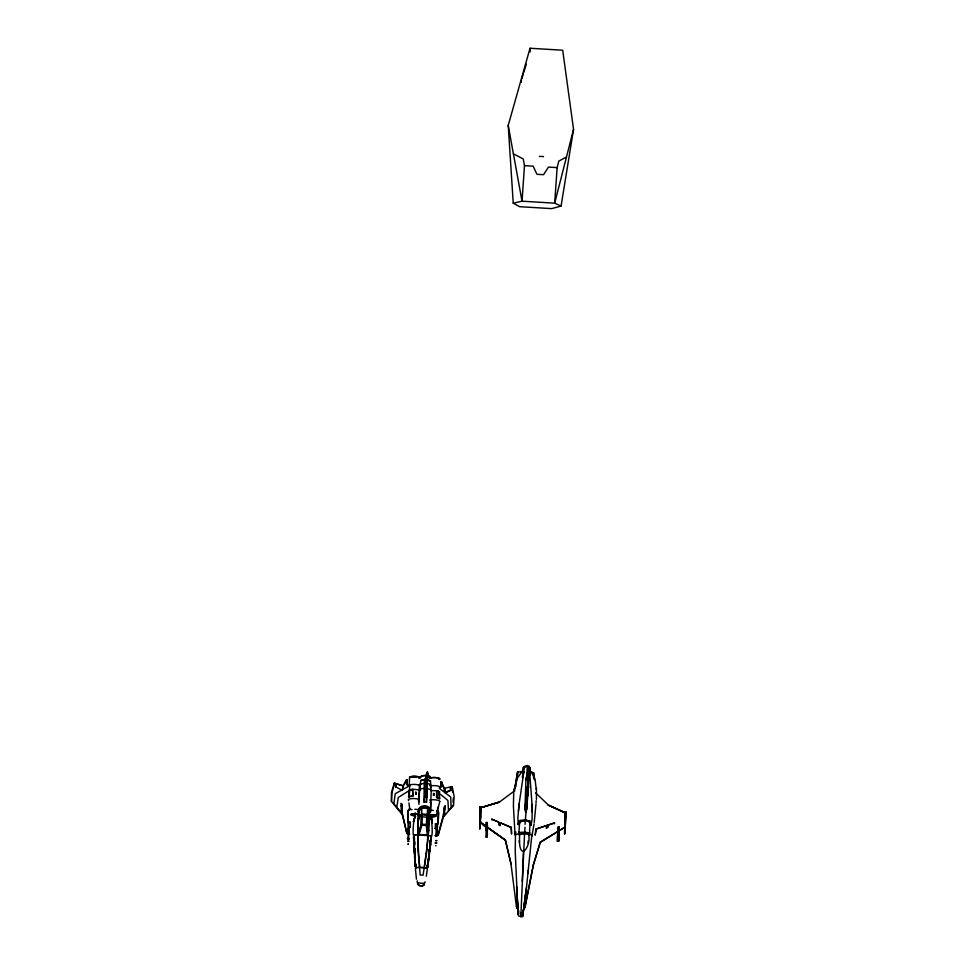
<?xml version="1.0" encoding="UTF-8"?>
<svg xmlns="http://www.w3.org/2000/svg" width="965" height="965" viewBox="0 0 965 965"><rect width="100%" height="100%" fill="white"/><g stroke="black" fill="none" stroke-linecap="round" stroke-linejoin="round"><path stroke-width="1.45" d="M536.431 799.346L536.444 788.272M418.496 811.625L417.821 821.082L418.4 849.863M424.274 867.318L428.484 835.316L427.76 836.148L426.892 850.382L423.08 875.183L420.161 875.014L418.4 849.875M401.151 805.896L401.054 803.338L402.007 804.388L402.308 814.677L406.844 833.374L408.292 833.241L408.665 822.071L407.761 821.963L407.797 810.986L408.738 809.418L410.041 809.551L408.738 809.418M417.857 823.036L417.942 834.665L416.192 834.809M431.017 789.768L427.025 788.429L427.616 773.194C425.577 765.969 425.107 817.62 425.034 784.919C425.565 780.95 422.875 777.115 425.951 780.034M418.267 815.811L418.81 810.66M557.348 841.203L558.023 840.901L558.301 826.824L559.266 826.836L559.302 839.441L558.325 841.359L557.348 841.203L557.155 839.647L558.011 829.538M564.79 814.967L565.442 811.806L566.057 812.289L564.802 833.808L566.021 812.108L564.802 812.096L566.057 812.289L564.839 812.265M479.943 828.706L479.907 807.102L480.606 806.704L481.282 807.066L479.762 828.694L480.112 806.933L481.282 807.066L480.606 806.704L479.907 807.102L480.799 806.921L479.967 828.682L480.618 815.811C476.179 820.045 489.098 833.29 486.264 822.445L487.313 822.542L487.289 827.295L505.346 840.201L510.968 863.856L516.408 906.388L517.964 909.585L516.601 886.533M557.83 829.779L557.879 831.553L558.301 826.824M564.694 825.425L564.597 833.784L565.442 811.806L564.694 833.772L564.778 818.006M564.778 816.45L564.778 827.174L558.892 830.925M419.63 867.04C418.701 857.185 416.796 842.903 418.279 835.063L421.416 824.653L421.838 807.428L427.604 807.777L428.677 810.853A1.218 0.82 -2.2 0 0 430.125 810.057M531.92 834.375L526.48 887.486M408.062 822.12L408.207 811.203L409.208 809.671M420.656 784.364L419.401 784.798L418.894 804.34M424.998 792.084C429.546 745.619 426.832 791.433 426.349 802.168A2.654 2.497 -13.8 0 0 425.818 802.024L424.648 801.951A2.654 2.497 -13.8 0 0 424.093 802.024L426.494 783.23L426.639 773.134M427.254 867.39L427.604 864.966L427.411 866.341M499.991 822.614L500.027 825.57L499.991 822.614L511.245 827.367L511.571 833.724L511.245 827.367M536.263 789.563L535.008 778.876L531.727 772.639L529.652 771.904L532.149 806.149L532.113 819.068L530.979 825.316L531.003 824.11M415.372 865.074L415.288 865.702L415.396 864.845M425.034 784.919L425.179 779.792L426.699 774.171M427.676 866.063L427.809 865.316M426.832 789.406L426.916 792.193L427.073 783.749M441.041 786.813L439.365 788.067L441.041 786.813L441.15 781.807L444.37 788.26L452.211 786.632L454.117 796.39L453.562 805.1L443.2 817.162L444.298 806.909L445.142 805.992L444.865 808.525M445.48 792.615L444.467 791.384L444.527 788.369L445.48 792.615L450.969 790.13A17.949 13.619 73.2 0 0 450.619 787.163M528.41 833.796C531.932 845.533 519.653 862.457 519.447 840.346M410.318 826.824L409.293 826.884L410.258 826.945L410.342 822.361M427.604 807.777L426.82 824.978L427.99 835.606L429.69 835.606M519.954 820.347L525.358 820.141L528.965 821.637L530.979 825.316M438.93 798.393A5.766 1.399 1.9 0 0 437.326 797.741L436.506 797.573L436.675 790.89L437.073 797.609L437.905 797.766A5.766 1.399 1.9 0 1 439.763 798.803L439.135 792.108L439.159 798.875M414.383 844.013L414.009 836.824M479.786 828.67L480.172 815.823M517.312 900.381L518.507 915.918L520.811 916.581L520.907 912.769L520.786 916.581L522.56 916.75L525.044 900.345M524.948 809.526L527.264 786.608L527.578 795.944L528.446 786.68L526.673 809.635L525.72 812.289L524.948 809.526L525.925 779.72L528.615 768.14L529.218 768.936L528.555 786.451L527.602 795.944L527.807 787.597L525.346 820.781L521.474 821.179L518.374 824.556L517.843 818.211L518.941 805.353L523.874 771.566L521.715 772.036L517.614 777.826L513.778 790.709L515.853 785.932M527.903 768.864L527.59 795.944L527.807 787.597M413.623 838.983L413.671 836.498L414.455 838.645M413.768 842.952L413.575 836.631L414.455 837.343M414.455 839.9L413.611 836.896L414.419 838.006M414.106 840.853L413.768 839.948L414.685 844.158M430.511 811.444C429.401 805.98 419.594 806.052 418.05 811.336A1.423 0.977 -2.2 0 0 418.279 811.939A1.713 1.17 -2.2 0 0 418.677 812.168A1.99 1.351 -2.2 0 0 419.353 812.349L419.57 812.192A1.218 0.832 -2.2 0 1 418.388 811.227A6.092 4.162 -2.2 0 1 424.938 807.705A6.092 4.162 -2.2 0 1 430.149 811.939A1.218 0.832 -2.2 0 1 428.665 812.735L428.822 812.928A1.942 1.327 -2.2 0 0 429.871 812.723L430.016 812.651A1.435 0.977 -2.2 0 0 430.45 812.084L431.138 792.217L430.523 780.999A6.574 1.592 1.9 0 0 429.437 780.432A4.801 1.158 1.9 0 0 427.628 780.022L427.302 780.118M526.866 777.766L527.228 765.522L524.839 766.077L522.463 777.513M532.005 804.303L532.161 811.903M427.181 783.954L427.35 778.622M409.848 786.173L407.302 784.907L407.242 779.768L406.386 779.829L403.068 785.787L394.275 783.146L391.452 792.615L391.452 801.36L402.369 814.701L402.007 804.388M409.281 785.112L409.546 777.404M407.749 838.875L408.388 833.844M408.014 833.265L408.159 829.08M408.69 839.08L408.726 834.134M408.292 833.241L409.076 833.29L409.353 826.764M412.887 796.149L412.55 789.43L412.887 796.149L411.38 796.173A5.766 1.399 1.9 0 0 408.641 796.921L409.208 796.957A5.766 1.399 1.9 0 1 411.946 796.209M419.425 812.361L419.522 809.707M426.916 792.193L427.616 773.194M428.75 812.916L428.834 810.262M429.377 812.277L428.243 835.28L428.593 829.731L428.508 830.877M443.972 810.142L443.285 817.138L438.267 835.171L435.963 834.918L436.24 828.38L435.203 828.44L436.24 828.38M436.747 834.954L437.121 823.784L435.36 823.977L438.074 823.784L438.798 812.856L438.122 811.191L436.723 811.155L438.122 811.191M440.643 786.921L441.15 781.807M444.322 790.419L444.588 788.393M486.264 822.445L486.01 837.005L487.072 836.969L487.337 835.437L487.409 825.533L487.289 827.295M487.313 822.542L487.241 830.491L486.179 830.515L486.36 824.846L486.288 826.486L480.305 822.168L486.215 826.402M514.659 791.107L514.755 788.224M519.52 832.638C516.625 837.331 527.373 830.805 529.194 835.183C529.495 833.7 520.159 831.926 518.844 834.858M519.689 833.265L519.399 842.614M524.55 833.844L520.811 916.581M520.4 832.361L524.743 832.132L524.683 833.724L525.008 827.21M526.974 800.95L526.673 809.635M526.528 779.346L525.925 779.72L528.615 768.14L527.59 795.944M558.639 834.882L557.661 834.737L558.639 834.882L558.771 830.962M426.554 802.241L426.952 790.83M430.499 811.77L430.824 801.999M522.282 881.479L523.44 851.805M402.755 788.875L401.561 789.973L402.755 788.875L402.803 785.812L394.275 783.146M408.69 786.222L407.025 784.762L407.242 779.768M413.961 836.872L414.552 843.868M519.23 803.531L518.446 811.07M427.326 774.207L426.916 779.901M435.203 828.44L435.505 823.772M418.943 814.303L418.255 814.05A4.439 1.074 1.9 0 0 411.006 814.146A4.439 1.074 1.9 0 0 414.998 815.763L415.336 815.678A3.944 0.953 1.9 0 1 411.838 814.158A3.944 0.953 1.9 0 1 418.605 814.303L418.75 811.36M427.676 865.882L427.748 865.159M535.997 804.002L534.188 822.663M534.019 824.062L531.992 835.799L532.065 834.303M536.045 802.844L536.154 800.648M564.971 818.489L564.887 812.602L548.253 805.087L564.802 812.699M528.06 843.133L528.169 840.877M417.399 883.663L418.279 884.917M437.64 823.905L438.207 813L437.435 811.372M430.969 840.599L430.824 839.441M525.044 824.363L525.274 820.334M423.888 802.084L424.395 779.817A4.801 1.158 1.9 0 0 422.308 779.997A6.574 1.592 1.9 0 0 420.776 780.396L418.472 801.191M430.402 842.023L430.221 843L430.583 840.31M430.619 844.291L430.016 845.087L430.294 840.889M430.438 845.111L430.945 837.982M481.004 809.912L481.173 807.657L499.448 802.06L513.73 791.457L513.404 806.161L515.057 834.785L518.82 833.784L519.653 822.132M453.055 802.385L453.333 798.031M558.325 841.359L558.421 839.84M521.257 82.339L521.414 79.986M518.808 831.625L518.736 833.639M513.404 153.845L523.247 158.948L524.478 165.642L522.029 201.19L513.235 203.181L508.217 125.402L530.026 48.25L562.692 50.216L573.548 129.346L561.075 206.064L551.703 208.621L519.616 206.691L513.235 203.181M566.479 157.042L558.807 161.083L557.143 167.608L554.694 203.169L561.075 206.064M529.99 822.747L529.459 834.436L531.691 834.93L531.992 835.799M408.569 797.03L409.039 790.299A5.525 1.339 1.9 0 1 411.729 789.491L413.117 789.466M409.136 797.066L409.679 790.239A5.525 1.339 1.9 0 1 412.296 789.515M529.471 834.291L529.688 832.276M559.073 829.466L559.266 826.836M427.193 783.351L430.788 784.678L429.654 784.617M438.267 835.171L436.831 834.846L437.664 823.688L435.565 823.7M408.665 800.624L408.412 800.13A5.862 1.411 1.9 0 1 411.934 798.586A5.862 1.411 1.9 0 1 419.208 799.442L419.208 799.322M409.184 793.761L409.667 787.344M427.386 866.425L427.616 863.94M546.673 825.545L546.431 828.368L546.902 825.437L535.816 829.14L554.549 822.916L554.272 823.664L554.549 822.916M427.555 865.255L427.459 866.003M444.069 808.839L445.142 805.992M431.005 840.334L430.378 841.13L430.499 839.803M430.933 839.827L431.174 838.127M518.724 820.745L518.374 824.556M444.25 815.425L444.793 809.707M564.766 827.258L558.976 830.781M487.072 836.969L486.999 830.226L486.179 830.515M522.487 777.163L523.525 767.006L525.78 766.837M535.696 830.346L535.189 835.147L536.395 828.887M527.843 873.349L528.132 870.563M429.907 846.148L430.052 840.937L430.559 844.942L427.676 867.414L428.822 858.042M522.632 772.084L523.525 767.006M428.991 856.703L429.377 849.875M428.955 853.989L429.485 849.538M428.798 855.774L430.294 845.979M428.906 854.375L429.123 852.976L429.244 854.327M429.196 854.387L429.401 853M524.815 900.984L526.311 888.837L523.513 909.706L525.069 906.811M429.087 852.167L428.955 849.851M427.917 862.324L428.364 858.802L428.605 859.815M429.401 850.78C429.57 848.38 429.22 852.927 429.678 850.792M428.062 860.671L428.412 858.934M428.665 856.944L428.532 857.921L428.943 856.956M429.992 848.368L429.835 847.089M428.412 860.117L428.713 857.837M429.63 848.295L429.135 852.119M429.558 851.395L430.185 846.172M444.708 809.731L444.937 808.501M515.057 834.785L515.684 831.878M429.184 816.39L431.102 817.464L432.344 822.638L430.873 817.126M429.558 851.046L428.87 855.002M523.85 907.546L526.516 887.137M414.636 842.095L413.852 842.023L415.288 862.034M427.628 864.351L427.664 867.282M528.241 775.739L529.218 768.936M415.312 864.411L415.36 865.496M515.382 786.957L517.578 771.879L523.066 772.06M424.817 792.072L426.325 783.351M514.972 786.813L517.578 771.879M427.411 868.681L426.289 876.268M527.952 772.253L528.615 768.14M418.303 818.26L417.821 821.082L419.606 815.413L421.524 814.665L427.374 815.015L428.472 815.956L429.123 821.408M445.36 792.651L450.848 790.154M413.852 842.023L415.312 866.727L414.468 855.834M414.552 838.838L413.768 838.018L414.455 842.264M518.314 914.76L518.82 910.948M437.205 810.926L437.965 807.054M533.187 865.231L540.243 842.204L557.963 831.408L540.291 842.312L533.319 865.195L524.972 906.883L523.464 909.911M533.319 865.195L525.093 906.907L523.44 909.742M431.09 838.899L431.174 838.115M548.277 824.991L547.625 827.656L548.06 825.087L554.453 822.976M523.874 771.566L522.56 777.187M413.901 835.437C412.2 836.812 413.49 815.208 415.722 816.33M431.307 836.86C434.346 832.711 428.339 800.178 432.32 822.602L431.078 817.427L432.272 822.53M431.319 836.92L431.162 836.293M414.576 854.495L413.997 845.195L414.648 844.652M414.094 846.1L414.612 849.888M414.504 848.754L414.431 844.942M414.262 849.116L414.323 849.863M414.709 852.179L414.516 853.434M414.299 850.129L415.059 854.942L414.733 854.315M436.192 815.799L439.775 801.601M414.829 859.296L415.384 858.03M416.434 879.212L415.408 868.235M573.548 129.346L554.694 203.169L522.029 201.19L508.217 125.402M437.989 835.244L442.754 817.283M442.851 817.246L445.553 813.495M396.326 783.845L396.289 783.99A17.949 15.561 -62.4 0 0 395.722 786.885L401.802 790.094L402.887 788.936L402.936 785.812M396.422 784.062L396.06 783.87A17.949 15.621 -59.3 0 0 395.554 786.789L395.807 787.138M394.613 783.266L391.923 792.868L391.452 801.36M548.349 805.015L535.551 792.772M428.183 834.52L428.943 821.975L428.315 816.474L427.483 816.378L427 824.822L428.122 834.568M521.8 78.768L523.319 73.871M430.016 845.075L430.245 843L430.583 844.484M523.742 72.496L526.311 64.257M430.342 841.661L430.643 843.024L429.823 842.976M430.161 843.603L430.462 840.865L429.883 842.409M431.029 839.128L430.716 840.913M518.133 824.375C519.484 818.899 530.895 818.935 531.293 825.123M439.135 792.108L439.171 792.012A5.525 1.339 1.9 0 0 437.386 791.035M439.618 792.422L439.738 792.048A5.525 1.339 1.9 0 0 437.953 791.095M409.076 833.29L406.651 833.278M435.963 834.918L436.831 834.846M517.879 771.698L517.71 775.04M523.525 767.694L523.899 766.922M529.061 768.019L529.447 767.259M527.891 766.97L529.857 767.38L529.58 772.507M532.921 773.435L533.319 772.627L530.581 772.048M530.617 772.205L533.645 772.844L533.524 778.007M404.226 784.69L406.627 779.961L407.471 779.889M518.651 913.216L518.265 913.855L517.795 908.089M424.045 885.014L424.166 884.073M421.838 807.428L419.727 810.311A1.218 0.82 -2.2 0 1 418.581 809.358M548.253 805.087L564.802 812.518M420.39 787.078L420.294 787.138M415.264 816.511L413.346 821.83L414.902 817.066M430.535 787.138L430.68 787.754L430.595 787.138M424.962 882.734L425.07 881.805M420.716 784.062L425.119 783.23L426.518 781.324L427.35 781.373L427.085 782.458L427.169 778.803M408.171 844.049L408.195 843.989M435.505 840.66L437.012 840.684L436.433 840.515M435.661 845.738L436.059 845.738M414.769 854.93L414.926 848.669M414.829 856.112L415.348 856.992L414.938 854.809M415.264 856.015L414.998 858.959M415.481 866.57L415.77 863.627M415.963 866.546L415.553 865.074M428.532 814.87L429.377 814.725A4.439 1.074 1.9 0 1 436.12 815.654A4.439 1.074 1.9 0 1 430.8 816.716L430.571 816.595A3.944 0.953 1.9 0 0 435.312 815.57A3.944 0.953 1.9 0 0 428.798 814.918M424.033 885.014L423.442 885.4M423.189 885.544L422.441 885.87M415.626 865.726L415.686 864.326M420.113 784.038L421.283 783.676M420.631 784.883L419.244 785.233A5.344 1.291 1.9 0 0 412.622 784.449A5.344 1.291 1.9 0 0 409.413 785.872L395.264 793.688L393.829 803.821L402.405 813.893L406.844 833.374M419.534 789.068L424.576 788.284L425.999 786.752L426.928 787.319M403.575 785.896L402.815 785.884M416.132 867.849L416.832 867.547M407.725 822.24L409.667 822.65M408.219 838.802L407.363 838.887L407.954 839.055M407.869 844.134L408.376 844.17M436.723 835.762L434.974 835.581L435.758 835.931M417.314 880.792L417.218 882.263M419.329 790.323L420.463 789.925M419.196 815.123L421.536 814.219L427.399 814.569L429.184 816.474M424.154 883.228L421.307 883.349M430.487 802.204L429.907 802.277M429.69 785.655L430.462 785.908A5.344 1.291 1.9 0 1 436.856 785.848A5.344 1.291 1.9 0 1 439.606 787.356M499.388 801.987L481.173 807.56L499.46 802.144M451.367 786.837L452.211 786.632M411.078 809.719L412.031 809.466M440.812 781.891L441.886 781.976M444.648 788.333L443.804 788.321L441.536 782.06M453.562 805.1L448.508 810.709L447.905 800.455L439.787 793.797M416.446 867.644L417.097 867.499M419.606 815.413L420.33 815.244M418.315 883.494L418.183 883.53A7.334 3.028 6.2 0 0 418.303 884.278M407.544 838.79L409.256 838.947L408.69 839.176M436.313 843.036C438.387 842.65 433.02 842.759 436.059 843.06M422.368 885.882L419.932 885.749M415.722 834.797L414.576 835.111L415.903 834.846M408.243 833.844L407.254 833.989L408.678 834.303M436.711 835.955L437.459 835.654L436.035 835.352M408.026 841.13L407.664 841.42M408.617 841.48L409.184 841.251L407.857 841.034M436.578 843.133L435.42 843.096M407.761 821.963L410.39 822.216M417.519 867.535L419.63 867.511M408.412 786.077L409.763 786.017M408.002 833.7L408.641 833.688M486.107 825.027L487.168 825.003M485.672 836.631L486.734 836.607M515.515 832.035L515.226 851.383L517.674 905.472M417.966 867.439L419.208 867.426M426.277 783.701L426.301 784.581L427.23 784.642M426.241 783.87L426.277 784.75L427.23 784.81M420.016 867.439L421.174 867.559M421.186 867.475L423.104 867.68M422.344 867.547L421.572 867.499M524.478 165.642L533.138 166.173L536.962 174.291L543.56 174.689L548.47 167.09L557.143 167.608M426.482 773.303L427.604 773.363M420.728 780.408L421.693 780.432A4.596 1.11 1.9 0 1 424.721 780.082M430.523 780.999L429.642 780.95A4.596 1.11 1.9 0 0 428.122 780.408M426.494 783.23L427.29 783.278M409.618 790.335L398.268 797.464L396.772 807.259M424.697 795.932L426.783 796.065M424.672 796.981L426.747 797.102M427.386 814.653L421.536 814.303L418.714 815.787M421.416 824.653L426.82 824.978M419.413 834.797L422.356 834.978M418.328 835.027L427.99 835.606M414.033 837.451L414.214 842.071M414.166 839.393L414.492 841.818M414.588 840.177L413.647 838.778M414.648 842.698L414.287 842.047L414.431 845.304M430.378 845.702L429.92 843.229M421.03 883.325L417.507 882.48M422.73 867.571L423.478 867.716M525.358 820.141L530.268 820.962M524.743 832.132L528.615 832.855M423.888 867.668L424.962 867.873M527.228 765.522L528.977 766.065L529.688 772.157M419.268 801.662L418.617 801.517M424.998 867.8L425.794 867.981M425.806 867.909L427.242 868.452M558.325 829.297L559.302 829.442M558.023 840.901L559 841.046M408.424 822.65L407.737 822.47M528.072 820.708L529.122 820.998M436.675 790.89L437.953 791.071M521.016 771.481L523.742 772.06M429.811 816.535L430.631 817.005M418.822 809.888L417.761 809.587A4.632 1.122 1.9 0 0 414.841 809.285M429.968 835.581L430.752 835.931M498.519 821.987L491.824 819.14L491.957 819.912L491.861 819.201L498.64 822.108L498.808 824.713L498.64 822.108M500.123 822.735L511.546 827.68M409.039 833.953L409.739 834.062L407.918 834.025M419.329 790.323L419.232 790.275A5.525 1.339 1.9 0 0 413.068 789.394M419.377 885.544L418.653 885.146M401.344 812.844L401.102 805.859M505.455 840.189L487.289 827.246L505.443 840.105L511.064 863.904M439.69 788.658L450.739 797.042L451.101 807.271M415.626 865.726L415.794 864.797M430.993 817.319L432.127 822.373M522.439 913.819L522.933 916.183M444.286 791.433L445.142 792.699L450.595 790.19A17.949 13.498 75.4 0 0 450.293 787.247L450.1 787.295A17.949 13.498 75.4 0 1 450.197 787.947M414.202 844.013L413.78 842.722M430.45 816.679L430.028 814.725M414.817 854.544L414.661 851.299M452.175 789.575L452.681 792.374M409.799 809.273L408.931 802.964M529.652 771.904L530.002 775.064M533.645 772.844L534.26 779.792M517.964 909.585L516.468 906.292L517.952 909.416L518.265 913.855M522.656 910.876L522.897 915.037M415.179 812.832L415.336 815.678M414.733 852.107L414.781 853.518M529.857 767.38L530.05 771.771M528.989 834.182L529.037 835.497M530.026 48.25L530.171 51.917M415.433 864.435L415.252 865.472M417.942 829.08L417.954 830.238M408.243 821.915L408.316 833.121M410.692 809.358A2.883 0.7 1.9 0 1 409.775 809.14M419.751 885.544A5.573 2.304 6.2 0 0 421.09 885.713A5.573 2.304 6.2 0 0 422.417 885.713M419.558 885.496A7.334 3.028 6.2 0 1 418.4 884.447M411.753 777.368A4.463 1.074 1.9 0 1 413.768 777.163M414.926 777.163A4.463 1.074 1.9 0 1 416.072 777.235M409.703 777.742A5.32 1.291 1.9 0 1 415.638 776.343A5.32 1.291 1.9 0 1 419.425 778.405M409.92 777.416A4.946 1.194 1.9 0 1 416.217 776.487A4.946 1.194 1.9 0 1 419.1 778.345M430.294 810.347A4.632 1.122 1.9 0 1 433.333 810.395M421.319 776.946A4.596 1.11 1.9 0 1 426.072 775.546A4.596 1.11 1.9 0 1 429.208 777.416M421.379 776.391A4.174 1.013 1.9 0 1 427.073 775.751A4.174 1.013 1.9 0 1 428.882 777.344M429.606 800.069A5.862 1.411 1.9 0 1 436.626 799.985A5.862 1.411 1.9 0 1 439.642 801.65M431.258 790.745A5.525 1.339 1.9 0 1 436.771 790.854M429.582 808.067A6.08 4.113 -2.2 0 0 425.046 805.775A6.08 4.113 -2.2 0 0 419.799 807.476M429.847 808.537A6.08 4.113 -2.2 0 1 430.088 810.045M418.786 808.863A6.08 4.113 -2.2 0 1 419.377 807.91M429.847 778.381A4.946 1.194 1.9 0 1 435.734 777.657A4.946 1.194 1.9 0 1 439.497 779.201M423.478 884.447A7.334 3.028 6.2 0 1 423.165 885.17M422.911 885.436A7.334 3.028 6.2 0 1 422.598 885.677M420.173 785.787A5.886 1.423 1.9 0 0 419.932 785.619L419.968 784.81A5.886 1.423 1.9 0 1 420.197 784.967M429.956 778.043A5.32 1.291 1.9 0 1 437.121 777.73A5.32 1.291 1.9 0 1 439.389 779.539M438.399 778.972A4.463 1.074 1.9 0 1 438.882 779.238M539.339 156.439A5.066 1.23 1.9 0 1 543.524 156.692M418.183 821.336L418.195 833.977L421.126 824.46L421.223 815.992L419.811 815.956L418.183 821.336M430.426 786.258L430.426 786.258M421.982 816.885L421.898 824.207L426.361 824.472L426.771 817.174L421.982 816.885M420.692 785.679L420.692 785.679M452.561 805.739L453.212 805.353L452.561 805.739M416.265 792.47L415.553 792.301L416.265 792.47M416.265 794.062L415.565 793.881L416.265 794.062M434.202 793.52L433.454 793.592L434.202 793.52M434.093 795.1L433.345 795.088L434.093 795.1M421.85 825.244L419.087 834.496L427.326 835.002L426.277 825.509L421.85 825.244"/></g></svg>
